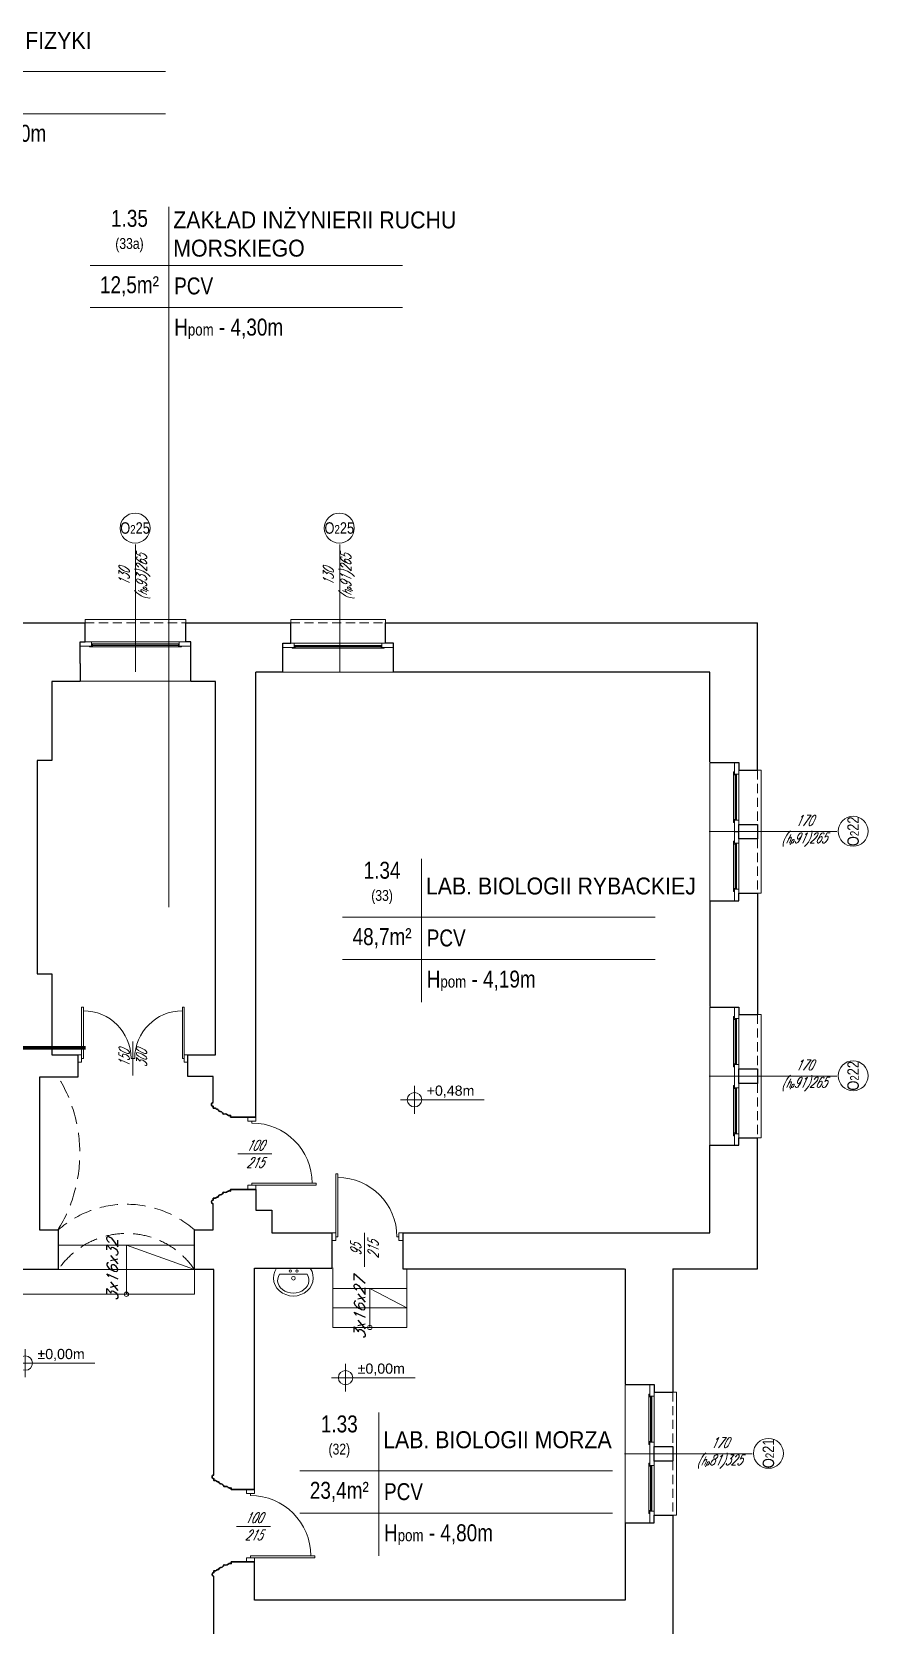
# Model space of a CAD drawing. Header units: millimetres. Extents: x -18485 to 40303, y -22087 to 35064.
# Drawn here: x 12974 to 14129, y 17628 to 19831 of the extents above; entities that cross this region are included whole.
import ezdxf
from ezdxf.enums import TextEntityAlignment as Align

# ---------------------------------------------------------------- set-up
doc = ezdxf.new("R2010")
doc.units = ezdxf.units.MM
doc.linetypes.add('ACAD_ISO12W100', pattern=[21, 12, -3, 0, -3, 0, -3])
doc.linetypes.add('DASHED', pattern=[19.05, 12.7, -6.35])
doc.layers.get('0').update_dxf_attribs({"lineweight": 25})
for name, color, linetype, lineweight in [('01 parter - ściany', 2, 'Continuous', 25), ('03-01_okna', 5, 'Continuous', 15), ('03_drzwi', 1, 'Continuous', 0), ('04-1_widok', 251, 'Continuous', 5), ('04-2_nad', 251, 'DASHED', 5), ('05-03_opis', 10, 'Continuous', 5), ('07_wyposażenie', 253, 'Continuous', 5), ('31 piętro III - ściany', 2, 'Continuous', 35), ('inw03-02_schody', 6, 'Continuous', 5)]:
    doc.layers.add(name, color=color, linetype=linetype, lineweight=lineweight)
doc.styles.add('arial', font='arial.ttf')
doc.styles.add('ariel', font='arial.ttf', dxfattribs={"width": 0.8})
doc.styles.add('ariel_wym', font='simplex.shx', dxfattribs={"width": 0.65, "oblique": 25})

# ---------------------------------------------------------------- blocks, each defined once
blk = doc.blocks.new('umywal04')
at = {"flags": 128}
for points in [[(0, 0), (-2.4, -4.4), (-3.7, -9.1), (-4.1, -13.9), (-3.5, -18.7), (-1.8, -23.4), (0.7, -27.6), (4.2, -31.3), (8.3, -34.4), (13, -36.6), (18.1, -38), (23.4, -38.5), (28.7, -38), (33.8, -36.6), (38.5, -34.4), (42.6, -31.3), (46.1, -27.6), (48.6, -23.4), (50.3, -18.7), (50.9, -13.9), (50.5, -9.1), (49.2, -4.4), (46.8, 0)], [(4.3, -8.4), (2.7, -11.4), (1.8, -14.6), (1.7, -17.9), (2.3, -21.2), (3.7, -24.3), (5.8, -27.2), (8.5, -29.6), (11.7, -31.6), (15.3, -33.1), (19.3, -34.1), (23.3, -34.4), (27.4, -34.1), (31.3, -33.1), (34.9, -31.6), (38.1, -29.6), (40.8, -27.2), (42.9, -24.3), (44.3, -21.2), (44.9, -17.9), (44.8, -14.6), (43.9, -11.4), (42.3, -8.4)]]:
    blk.add_lwpolyline(points, dxfattribs=at)
for points in [[(0, 0), (46.8, 0)], [(4.3, -8.4), (42.3, -8.4)]]:
    blk.add_lwpolyline(points)
for centre, radius in [((19.3, -4), 1.56), ((23.5, -13.9), 2.54), ((28.3, -4), 1.56)]:
    blk.add_circle(centre, radius)
blk = doc.blocks.new('*U1396')
for p, q in [((0, -0.025), (0, 0.025)), ((0, -0.675), (0, -0.7))]:
    blk.add_line(p, q)
for points in [[(0, 0.7), (0, 0.675), (-0.7, 0.675), (-0.7, 0.7), (-0.05, 0.7), (0.05, 0.7), (0.05, 0.75), (-0.05, 0.75), (-0.05, 0.7)], [(0, -0.7), (0, -0.675), (-0.7, -0.675), (-0.7, -0.7), (-0.05, -0.7), (0.05, -0.7), (0.05, -0.75), (-0.05, -0.75), (-0.05, -0.7)]]:
    blk.add_lwpolyline(points)
for centre, start, end in [((0, 0.675), 180, 270), ((0, -0.675), 90, 180)]:
    blk.add_arc(centre, 0.65, start, end)
blk = doc.blocks.new('*U1391')
blk.add_line((0, 0.375), (0, 0.4))
at = {"ltscale": 0.8}
blk.add_lwpolyline([(0.05, 0.4), (0.05, 0.45), (-0.05, 0.45), (-0.05, 0.4)], close=True, dxfattribs=at)
blk.add_lwpolyline([(0, -0.4), (0, -0.375), (0.8, -0.375), (0.8, -0.4), (0.05, -0.4), (-0.05, -0.4), (-0.05, -0.45), (0.05, -0.45), (0.05, -0.4)])
blk.add_arc((0, -0.375), 0.75, 0, 90)
blk = doc.blocks.new('*U1397')
blk.add_line((0, -0.375), (0, -0.4))
blk.add_lwpolyline([(0, 0.4), (0, 0.375), (0.8, 0.375), (0.8, 0.4), (0.05, 0.4), (-0.05, 0.4), (-0.05, 0.45), (0.05, 0.45), (0.05, 0.4)])
at = {"ltscale": 0.8}
blk.add_lwpolyline([(0.05, -0.4), (0.05, -0.45), (-0.05, -0.45), (-0.05, -0.4)], close=True, dxfattribs=at)
blk.add_arc((0, 0.375), 0.75, 270, 360)
blk = doc.blocks.new('kota rzutowa')
at = {"ltscale": 0.5}
for p, q in [((-20.6, 0), (102.8, 0)), ((0, -20.6), (0, 20.6))]:
    blk.add_line(p, q, dxfattribs=at)
blk.add_circle((0, 0), 10.6, dxfattribs=at)
at = {"ltscale": 0.5, "style": 'arial'}
blk.add_attdef('POZ._POSADKI_WYKOŃCZONWJ', text='', height=15, dxfattribs=at).set_placement((17.9, 1.4), align=Align.BOTTOM_LEFT)
blk.add_attdef('POZ._POSADZKI_KONSTRUKCJA', text='', height=15, dxfattribs=at).set_placement((17, -5), align=Align.TOP_LEFT)

msp = doc.modelspace()

# ---------------------------------------------------------------- linework, layer by layer
at = {"layer": '01 parter - ściany'}
for p, q in [((12903.6, 19013.5), (13047.6, 19013.5)), ((13047.6, 18987.5), (13047.6, 19013.5)), ((13186.6, 19013.5), (13331.6, 19013.5)), ((13186.6, 18987.5), (13186.6, 19013.5)), ((13331.6, 18985.5), (13331.6, 19013.5)), ((13462.6, 19013.5), (13976.6, 19013.5)), ((13462.6, 18985.5), (13462.6, 19013.5)), ((13976.6, 18810), (13976.6, 19013.5)), ((13040.6, 18957.5), (13040.6, 18987.5)), ((13040.6, 18987.5), (13047.6, 18987.5)), ((13193.6, 18987.5), (13186.6, 18987.5)), ((13193.6, 18957.5), (13193.6, 18987.5)), ((13320.6, 18945.5), (13320.6, 18985.5)), ((13320.6, 18985.5), (13331.6, 18985.5)), ((13320.6, 18945.5), (13320.6, 18977.6)), ((13473.6, 18985.5), (13462.6, 18985.5)), ((13473.6, 18945.5), (13473.6, 18985.5)), ((13473.6, 18945.5), (13473.6, 18977.6)), ((13473.6, 18945.5), (13473.6, 18977.6)), ((13040.6, 18957.5), (13040.6, 18932.5)), ((13193.6, 18932.5), (13193.6, 18957.5)), ((13283.6, 18330.5), (13283.6, 18945.5)), ((13320.6, 18945.5), (13283.6, 18945.5)), ((13910.6, 18945.5), (13473.6, 18945.5)), ((13910.6, 18821.5), (13910.6, 18945.5)), ((13040.6, 18932.5), (13001.6, 18932.5)), ((13001.6, 18932.5), (13001.6, 18823.5)), ((13227.6, 18932.5), (13193.6, 18932.5)), ((13227.6, 18416.5), (13227.6, 18932.5)), ((13001.6, 18823.5), (12981.6, 18823.5)), ((12981.6, 18823.5), (12981.6, 18528.5)), ((13910.6, 18820.5), (13950.6, 18820.5)), ((13950.6, 18820.5), (13950.6, 18810)), ((13950.6, 18810), (13976.6, 18810)), ((13950.6, 18714.9), (13950.6, 18734.9)), ((13950.6, 18734.9), (13976.6, 18734.9)), ((13976.6, 18734.9), (13976.6, 18715)), ((13976.6, 18714.9), (13950.6, 18714.9)), ((13950.6, 18629.5), (13950.6, 18639.9)), ((13950.6, 18639.9), (13976.6, 18639.9)), ((13976.6, 18639.9), (13976.6, 18472)), ((13910.6, 18629.5), (13910.6, 18483.5)), ((13910.6, 18629.5), (13950.6, 18629.5)), ((12981.6, 18528.5), (13001.6, 18528.5)), ((13001.6, 18528.5), (13001.6, 18416.5)), ((13910.6, 18482.5), (13950.6, 18482.5)), ((13950.6, 18482.5), (13950.6, 18472)), ((13950.6, 18472), (13976.6, 18472)), ((13001.6, 18416.5), (13037.6, 18416.5)), ((13037.6, 18416.5), (13037.6, 18385.5)), ((13189.6, 18386.5), (13189.6, 18416.5)), ((13189.6, 18416.5), (13227.6, 18416.5)), ((13950.6, 18376.9), (13950.6, 18396.9)), ((13950.6, 18396.9), (13976.6, 18396.9)), ((13976.6, 18396.9), (13976.6, 18377)), ((13037.6, 18385.5), (12984.6, 18385.5)), ((12984.6, 18385.5), (12984.6, 18174.5)), ((13224.6, 18386.5), (13189.6, 18386.5)), ((13224.6, 18350.5), (13224.6, 18386.5)), ((13976.6, 18376.9), (13950.6, 18376.9)), ((13910.6, 18170.5), (13910.6, 18291.5)), ((13910.6, 18291.5), (13950.6, 18291.5)), ((13950.6, 18291.5), (13950.6, 18301.9)), ((13950.6, 18301.9), (13976.6, 18301.9)), ((13976.6, 18120.5), (13976.6, 18301.9)), ((13283.6, 18230.5), (13283.6, 18201.5)), ((13224.6, 18174.5), (13224.6, 18210.5)), ((13283.6, 18201.5), (13305.6, 18201.5)), ((13305.6, 18201.5), (13305.6, 18170.5)), ((12984.6, 18174.5), (13010.6, 18174.5)), ((13010.6, 18174.5), (13010.6, 18119.5)), ((13198.6, 18119.5), (13198.6, 18174.5)), ((13198.6, 18174.5), (13224.6, 18174.5)), ((13305.6, 18170.5), (13388.6, 18170.5)), ((13388.6, 18170.5), (13388.6, 18121.5)), ((13486.6, 18170.5), (13486.6, 18120.5)), ((13486.6, 18170.5), (13910.6, 18170.5)), ((13486.6, 18170.5), (13486.6, 18120.5)), ((13010.6, 18119.5), (12940.6, 18119.5)), ((13225.6, 18119.5), (13198.6, 18119.5)), ((13225.6, 17835.5), (13225.6, 18119.5)), ((13281.6, 17815.5), (13281.6, 18121.5)), ((13281.6, 18121.5), (13388.6, 18121.5)), ((13486.6, 18120.5), (13792.6, 18120.5)), ((13793.6, 18120.5), (13793.6, 17961.5)), ((13859.6, 18120.5), (13859.6, 17950)), ((13859.6, 18120.5), (13976.6, 18120.5)), ((13793.6, 17960.5), (13833.6, 17960.5)), ((13833.6, 17960.5), (13833.6, 17950)), ((13833.6, 17950), (13859.6, 17950)), ((13833.6, 17854.9), (13833.6, 17874.9)), ((13833.6, 17874.9), (13859.6, 17874.9)), ((13859.6, 17874.9), (13859.6, 17855)), ((13859.6, 17854.9), (13833.6, 17854.9)), ((13833.6, 17769.5), (13833.6, 17779.9)), ((13833.6, 17779.9), (13859.6, 17779.9)), ((13859.6, 17779.9), (13859.6, 17500)), ((13793.6, 17769.5), (13793.6, 17662.5)), ((13793.6, 17769.5), (13833.6, 17769.5)), ((13281.6, 17662.5), (13281.6, 17715.5)), ((13225.6, 16904.5), (13225.6, 17695.5)), ((13793.6, 17662.5), (13281.6, 17662.5))]:
    msp.add_line(p, q, dxfattribs=at)
at = {"layer": '03-01_okna', "linetype": 'Continuous', "lineweight": 0}
for p, q in [((13047.6, 19013.5), (13047.6, 19018.5)), ((13047.6, 19018.5), (13186.6, 19018.5)), ((13186.6, 19013.5), (13186.6, 19018.5)), ((13331.6, 19013.5), (13331.6, 19018.5)), ((13331.6, 19018.5), (13462.6, 19018.5)), ((13462.6, 19013.5), (13462.6, 19018.5)), ((13177.6, 18987.5), (13056.6, 18987.5)), ((13056.6, 18984.5), (13177.6, 18984.5)), ((13057.6, 18980.5), (13057.6, 18984.5)), ((13057.6, 18983), (13176.6, 18983)), ((13057.6, 18982.5), (13176.6, 18982.5)), ((13176.6, 18980.5), (13176.6, 18984.5)), ((13457.6, 18985.5), (13336.6, 18985.5)), ((13336.6, 18982.5), (13457.6, 18982.5)), ((13337.6, 18978.5), (13337.6, 18982.5)), ((13337.6, 18981), (13456.6, 18981)), ((13337.6, 18980.5), (13456.6, 18980.5)), ((13456.6, 18978.5), (13456.6, 18982.5)), ((13943.6, 18803.5), (13947.6, 18803.5)), ((13945.6, 18803.5), (13945.6, 18741.9)), ((13946.1, 18803.5), (13946.1, 18741.9)), ((13947.6, 18804.5), (13947.6, 18740.9)), ((13950.6, 18740.9), (13950.6, 18804.5)), ((13976.6, 18810), (13981.6, 18810)), ((13981.6, 18810), (13981.6, 18639.9)), ((13943.6, 18741.9), (13947.6, 18741.9)), ((13943.6, 18707.9), (13947.6, 18707.9)), ((13945.6, 18646.4), (13945.6, 18707.9)), ((13946.1, 18646.4), (13946.1, 18707.9)), ((13947.6, 18645.4), (13947.6, 18708.9)), ((13950.6, 18708.9), (13950.6, 18645.4)), ((13943.6, 18646.4), (13947.6, 18646.4)), ((13976.6, 18639.9), (13981.6, 18639.9)), ((13943.6, 18465.5), (13947.6, 18465.5)), ((13945.6, 18465.5), (13945.6, 18403.9)), ((13946.1, 18465.5), (13946.1, 18403.9)), ((13947.6, 18466.5), (13947.6, 18402.9)), ((13950.6, 18402.9), (13950.6, 18466.5)), ((13976.6, 18472), (13981.6, 18472)), ((13981.6, 18472), (13981.6, 18301.9)), ((13943.6, 18403.9), (13947.6, 18403.9)), ((13947.6, 18307.4), (13947.6, 18370.9)), ((13950.6, 18370.9), (13950.6, 18307.4)), ((13943.6, 18369.9), (13947.6, 18369.9)), ((13945.6, 18308.4), (13945.6, 18369.9)), ((13946.1, 18308.4), (13946.1, 18369.9)), ((13943.6, 18308.4), (13947.6, 18308.4)), ((13976.6, 18301.9), (13981.6, 18301.9)), ((13826.6, 17943.5), (13830.6, 17943.5)), ((13828.6, 17943.5), (13828.6, 17881.9)), ((13829.1, 17943.5), (13829.1, 17881.9)), ((13830.6, 17944.5), (13830.6, 17880.9)), ((13833.6, 17880.9), (13833.6, 17944.5)), ((13859.6, 17950), (13864.6, 17950)), ((13864.6, 17950), (13864.6, 17779.9)), ((13826.6, 17881.9), (13830.6, 17881.9)), ((13826.6, 17847.9), (13830.6, 17847.9)), ((13828.6, 17786.4), (13828.6, 17847.9)), ((13829.1, 17786.4), (13829.1, 17847.9)), ((13830.6, 17785.4), (13830.6, 17848.9)), ((13833.6, 17848.9), (13833.6, 17785.4)), ((13826.6, 17786.4), (13830.6, 17786.4)), ((13859.6, 17779.9), (13864.6, 17779.9))]:
    msp.add_line(p, q, dxfattribs=at)
at = {"layer": '03-01_okna', "linetype": 'DASHED'}
for p, q in [((13047.6, 19013.5), (13186.6, 19013.5)), ((13331.6, 19013.5), (13462.6, 19013.5)), ((13976.6, 18810), (13976.6, 18639.9)), ((13976.6, 18472), (13976.6, 18301.9)), ((13859.6, 17950), (13859.6, 17779.9))]:
    msp.add_line(p, q, dxfattribs=at)
at = {"layer": '03-01_okna', "linetype": 'Continuous', "lineweight": 0}
for points in [[(13056.6, 18981.5), (13040.6, 18981.5), (13040.6, 18987.5), (13056.6, 18987.5)], [(13193.6, 18981.5), (13177.6, 18981.5), (13177.6, 18987.5), (13193.6, 18987.5)], [(13336.6, 18979.5), (13320.6, 18979.5), (13320.6, 18985.5), (13336.6, 18985.5)], [(13473.6, 18979.5), (13457.6, 18979.5), (13457.6, 18985.5), (13473.6, 18985.5)], [(13944.6, 18804.5), (13944.6, 18820.5), (13950.6, 18820.5), (13950.6, 18804.5)], [(13944.6, 18724.9), (13944.6, 18740.9), (13950.6, 18740.9), (13950.6, 18724.9)], [(13944.6, 18724.9), (13944.6, 18708.9), (13950.6, 18708.9), (13950.6, 18724.9)], [(13944.6, 18645.4), (13944.6, 18629.4), (13950.6, 18629.4), (13950.6, 18645.4)], [(13944.6, 18466.5), (13944.6, 18482.5), (13950.6, 18482.5), (13950.6, 18466.5)], [(13944.6, 18386.9), (13944.6, 18402.9), (13950.6, 18402.9), (13950.6, 18386.9)], [(13944.6, 18386.9), (13944.6, 18370.9), (13950.6, 18370.9), (13950.6, 18386.9)], [(13944.6, 18307.4), (13944.6, 18291.4), (13950.6, 18291.4), (13950.6, 18307.4)], [(13827.6, 17944.5), (13827.6, 17960.5), (13833.6, 17960.5), (13833.6, 17944.5)], [(13827.6, 17864.9), (13827.6, 17880.9), (13833.6, 17880.9), (13833.6, 17864.9)], [(13827.6, 17864.9), (13827.6, 17848.9), (13833.6, 17848.9), (13833.6, 17864.9)], [(13827.6, 17785.4), (13827.6, 17769.4), (13833.6, 17769.4), (13833.6, 17785.4)]]:
    msp.add_lwpolyline(points, close=True, dxfattribs=at)
for points in [[(13053.6, 18981.5), (13053.6, 18980.5), (13180.6, 18980.5), (13180.6, 18981.5)], [(13333.6, 18979.5), (13333.6, 18978.5), (13460.6, 18978.5), (13460.6, 18979.5)], [(13944.6, 18807.5), (13943.6, 18807.5), (13943.6, 18737.9), (13944.6, 18737.9)], [(13944.6, 18642.4), (13943.6, 18642.4), (13943.6, 18711.9), (13944.6, 18711.9)], [(13944.6, 18469.5), (13943.6, 18469.5), (13943.6, 18399.9), (13944.6, 18399.9)], [(13944.6, 18304.4), (13943.6, 18304.4), (13943.6, 18373.9), (13944.6, 18373.9)], [(13827.6, 17947.5), (13826.6, 17947.5), (13826.6, 17877.9), (13827.6, 17877.9)], [(13827.6, 17782.4), (13826.6, 17782.4), (13826.6, 17851.9), (13827.6, 17851.9)]]:
    msp.add_lwpolyline(points, dxfattribs=at)
at = {"layer": '04-1_widok'}
for p, q in [((13473.6, 18945.5), (13320.6, 18945.5)), ((13193.6, 18933), (13040.6, 18933)), ((13910.6, 18629.5), (13910.6, 18820.5)), ((13910.6, 18291.5), (13910.6, 18482.5)), ((13793.6, 17769.5), (13793.6, 17960.5))]:
    msp.add_line(p, q, dxfattribs=at)
at = {"layer": '04-2_nad', "ltscale": 2}
for centre, radius, start, end in [((12839.8, 18280.4), 200.5, 328.1171, 31.6114), ((13104.6, 18067.4), 142.5, 48.7115, 131.2885), ((13104.6, 18056.1), 113.4, 33.9775, 146.0225)]:
    msp.add_arc(centre, radius, start, end, dxfattribs=at)
at = {"layer": '05-03_opis'}
for p, q in [((12727.2, 19775.9), (13158.9, 19775.9)), ((12727.2, 19717.5), (13158.9, 19717.5)), ((13163.4, 19588.9), (13163.4, 18620.5)), ((13054.5, 19507.9), (13486.2, 19507.9)), ((13054.5, 19449.6), (13486.2, 19449.6)), ((13512.3, 18687.6), (13512.3, 18489.3)), ((13403.4, 18606.6), (13835.1, 18606.6)), ((13403.4, 18548.2), (13835.1, 18548.2)), ((13453.3, 17922.1), (13453.3, 17723.8)), ((13344.4, 17841.1), (13776.1, 17841.1)), ((13344.4, 17782.7), (13776.1, 17782.7))]:
    msp.add_line(p, q, dxfattribs=at)
at = {"layer": '05-03_opis', "lineweight": 0}
for p, q in [((13117.1, 18946), (13117.1, 19122)), ((13399.3, 18946), (13399.3, 19122)), ((13910, 18725), (14086, 18725)), ((13113.6, 18435), (13113.6, 18387.8)), ((13910, 18387), (14086, 18387)), ((13305.8, 18279.5), (13258.6, 18279.5)), ((13433.6, 18170.6), (13433.6, 18123.4)), ((13793, 17865), (13969, 17865)), ((13303.8, 17764.5), (13256.6, 17764.5))]:
    msp.add_line(p, q, dxfattribs=at)
at = {"layer": '05-03_opis', "linetype": 'ACAD_ISO12W100', "ltscale": 5, "const_width": 5}
msp.add_lwpolyline([(12801.1, 18426), (13048.3, 18426)], dxfattribs=at)
at = {"layer": '05-03_opis', "lineweight": 0}
for centre in [(13116.6, 19144.7), (13398.8, 19144.7), (14108.7, 18725.5), (14108.7, 18387.5), (13991.7, 17865.5)]:
    msp.add_circle(centre, 20.7, dxfattribs=at)
at = {"layer": '31 piętro III - ściany'}
for points in [[(13283.6, 18330.5), (13248.5, 18330.5), (13248.5, 18332.8), (13247.1, 18332.5), (13246.2, 18332.5), (13245.5, 18332.7), (13244.3, 18333.4), (13242.8, 18334.5), (13240.9, 18334.8), (13238.6, 18334.5), (13237.4, 18336.5), (13235.9, 18337.7), (13234.2, 18338.2), (13232.9, 18338.6), (13232.2, 18339.1), (13231.7, 18339.8), (13231.1, 18341, -0.223712), (13227.2, 18342.9), (13224.6, 18342.9), (13224.6, 18345.3, -1), (13224.6, 18350.5)], [(13283.6, 18230.5), (13248.5, 18230.5), (13248.5, 18228.1), (13247.1, 18228.4), (13246.2, 18228.4), (13245.5, 18228.2), (13244.3, 18227.5), (13242.8, 18226.5), (13240.9, 18226.1), (13238.6, 18226.4), (13237.4, 18224.4), (13235.9, 18223.3), (13234.2, 18222.7), (13232.9, 18222.3), (13232.2, 18221.9), (13231.7, 18221.1), (13231.1, 18219.9, 0.223712), (13227.2, 18218.1), (13224.6, 18218.1), (13224.6, 18215.6, 1), (13224.6, 18210.5)], [(13281.6, 17815.5), (13249.5, 17815.5), (13249.5, 17817.8), (13248.1, 17817.5), (13247.2, 17817.5), (13246.5, 17817.7), (13245.3, 17818.4), (13243.8, 17819.5), (13241.9, 17819.8), (13239.6, 17819.5), (13238.4, 17821.5), (13236.9, 17822.7), (13235.2, 17823.2), (13233.9, 17823.6), (13233.2, 17824.1), (13232.7, 17824.8), (13232.1, 17826, -0.223712), (13228.2, 17827.9), (13225.6, 17827.9), (13225.6, 17830.3, -1), (13225.6, 17835.5)], [(13281.6, 17715.5), (13249.5, 17715.5), (13249.5, 17713.1), (13248.1, 17713.4), (13247.2, 17713.4), (13246.5, 17713.2), (13245.3, 17712.5), (13243.8, 17711.5), (13241.9, 17711.1), (13239.6, 17711.4), (13238.4, 17709.4), (13236.9, 17708.3), (13235.2, 17707.7), (13233.9, 17707.3), (13233.2, 17706.9), (13232.7, 17706.1), (13232.1, 17704.9, 0.223712), (13228.2, 17703.1), (13225.6, 17703.1), (13225.6, 17700.6, 1), (13225.6, 17695.5)]]:
    msp.add_lwpolyline(points, format="xyb", dxfattribs=at)
at = {"layer": 'inw03-02_schody'}
for p, q in [((13010.6, 18153.5), (13198.6, 18153.5)), ((13104.6, 18153.5), (13104.6, 18085.5)), ((13104.6, 18153.5), (13198.6, 18119.5)), ((13010.6, 18119.5), (13198.6, 18119.5)), ((13198.6, 18119.5), (13198.6, 18085.5)), ((13390, 18039.5), (13390, 18122.2)), ((13492, 18120.5), (13492, 18039.5)), ((12750.6, 18085.5), (13198.6, 18085.5)), ((13492, 18093.5), (13390, 18093.5)), ((13441, 18039.5), (13441, 18093.5)), ((13441, 18093.5), (13492, 18066.5)), ((13492, 18066.5), (13390, 18066.5)), ((13492, 18039.5), (13390, 18039.5))]:
    msp.add_line(p, q, dxfattribs=at)
for centre in [(13104.6, 18085.5), (13441, 18039.5)]:
    msp.add_circle(centre, 3, dxfattribs=at)

# ---------------------------------------------------------------- block references
at = {"layer": '03_drzwi'}
for name, p, xscale, yscale, zscale, rotation in [('*U1396', (13113.6, 18411.4), 101.3333333333212, 101.3333333333212, 101.3333333333212, 270), ('*U1397', (13437.6, 18165), 108.8888888888559, 108.8888888888559, 108.8888888888559, 90)]:
    msp.add_blockref(name, p, dxfattribs=dict(at, xscale=xscale, yscale=yscale, zscale=zscale, rotation=rotation))
at = {"layer": '03_drzwi', "xscale": 111.1111111110804, "yscale": 111.1111111110804, "zscale": 111.1111111110804}
for p in [(13278, 18280.5), (13276, 17765.5)]:
    msp.add_blockref('*U1391', p, dxfattribs=at)
at = {"layer": '05-03_opis', "xscale": 0.9359999999996944, "yscale": 0.9359999999996944, "zscale": 0.9359999999996944}
for p, values in [((13502.7, 18354.4), {'POZ._POSADKI_WYKOŃCZONWJ': '+0,48m'}), ((12965, 17990.3), {'POZ._POSADKI_WYKOŃCZONWJ': '%%P0,00m'}), ((13407.4, 17970.1), {'POZ._POSADKI_WYKOŃCZONWJ': '%%P0,00m'})]:
    msp.add_blockref('kota rzutowa', p, dxfattribs=at).add_auto_attribs(values)
at = {"layer": '07_wyposażenie', "ltscale": 2}
msp.add_blockref('umywal04', (13311.9, 18121.5), dxfattribs=at)

# ---------------------------------------------------------------- texts
at = {"layer": '05-03_opis', "style": 'ariel'}
for s, insert, char_height, width, attachment_point in [('{\\W0.9;ZAKŁAD FIZYKI}', (12842.1, 19819), 23.423, 524.533, 4), (' H{\\H0.7x;pom\\H1.429x; - 4,30m}', (12836.1, 19688.1), 23.423, 322.789, 4), ('1.35\\P{\\H0.6404x;(33a)}', (13108.9, 19555.4), 23.423, 108.913, 5), ('{\\W0.9;ZAKŁAD INŻYNIERII RUCHU MORSKIEGO}', (13169.4, 19551.1), 23.423, 524.533, 4), ('12,5m²', (13108.9, 19479), 23.42, 108.913, 5), (' PCV', (13163.4, 19479.3), 23.42, 322.789, 4), (' H{\\H0.7x;pom\\H1.429x; - 4,30m}', (13163.4, 19420.1), 23.423, 322.789, 4), ('1.34\\P{\\H0.6404x;(33)}', (13457.9, 18654.1), 23.423, 108.913, 5), ('{\\W0.9;LAB. BIOLOGII RYBACKIEJ}', (13518.4, 18649.7), 23.423, 524.533, 4), ('48,7m²', (13457.9, 18577.7), 23.42, 108.913, 5), (' PCV', (13512.3, 18577.9), 23.42, 322.789, 4), (' H{\\H0.7x;pom\\H1.429x; - 4,19m}', (13512.3, 18518.7), 23.423, 322.789, 4), ('1.33\\P{\\H0.6404x;(32)}', (13398.8, 17888.6), 23.423, 108.913, 5), ('{\\W0.9;LAB. BIOLOGII MORZA}', (13459.3, 17884.2), 23.423, 524.533, 4), ('23,4m²', (13398.8, 17812.2), 23.42, 108.913, 5), (' PCV', (13453.3, 17812.4), 23.42, 322.789, 4), (' H{\\H0.7x;pom\\H1.429x; - 4,80m}', (13453.3, 17753.2), 23.423, 322.789, 4)]:
    msp.add_mtext(s, dxfattribs=dict(at, insert=insert, char_height=char_height, width=width, attachment_point=attachment_point))
at = {"layer": '05-03_opis', "lineweight": 0, "attachment_point": 5}
for s, insert, char_height, width, style in [('O{\\H0.7576x;2}25', (13116.6, 19144.7), 15.84, 75.194, 'ariel'), ('O{\\H0.7576x;2}25', (13398.8, 19144.7), 15.84, 75.194, 'ariel'), ('170\\P({\\H0.8333x;h\\H0.6x;p}91)265', (14041.1, 18726), 14.4, 62.661, 'ariel_wym'), ('170\\P({\\H0.8333x;h\\H0.6x;p}91)265', (14041.1, 18388), 14.4, 62.661, 'ariel_wym'), ('100\\P215', (13282.4, 18279.5), 14.4, 68.936, 'ariel_wym'), ('170\\P({\\H0.8333x;h\\H0.6x;p}81)325', (13924.1, 17866), 14.4, 62.661, 'ariel_wym'), ('100\\P215', (13280.4, 17764.5), 14.4, 68.936, 'ariel_wym')]:
    msp.add_mtext(s, dxfattribs=dict(at, insert=insert, char_height=char_height, width=width, style=style))
at = {"layer": '05-03_opis', "lineweight": 0, "attachment_point": 5, "rotation": 90}
for s, insert, char_height, width, style in [('130\\P({\\H0.8333x;h\\H0.6x;p}93)265', (13116, 19077.2), 14.4, 62.661, 'ariel_wym'), ('130\\P({\\H0.8333x;h\\H0.6x;p}91)265', (13398.2, 19077.2), 14.4, 62.661, 'ariel_wym'), ('O{\\H0.7576x;2}22', (14108.7, 18725.5), 15.84, 75.194, 'ariel'), ('150\\P300', (13113.6, 18411.6), 14.4, 68.936, 'ariel_wym'), ('O{\\H0.7576x;2}22', (14108.7, 18387.5), 15.84, 75.194, 'ariel'), ('{\\W1;3x16x32}', (13085.2, 18119.1), 15, 55, 'ariel_wym'), ('95\\P215', (13433.6, 18147.2), 14.4, 68.936, 'ariel_wym'), ('{\\W1;3x16x27}', (13427, 18066), 15, 55, 'ariel_wym'), ('O{\\H0.7576x;2}21', (13991.7, 17865.5), 15.84, 75.194, 'ariel')]:
    msp.add_mtext(s, dxfattribs=dict(at, insert=insert, char_height=char_height, width=width, style=style))

doc.saveas('drawing.dxf')
